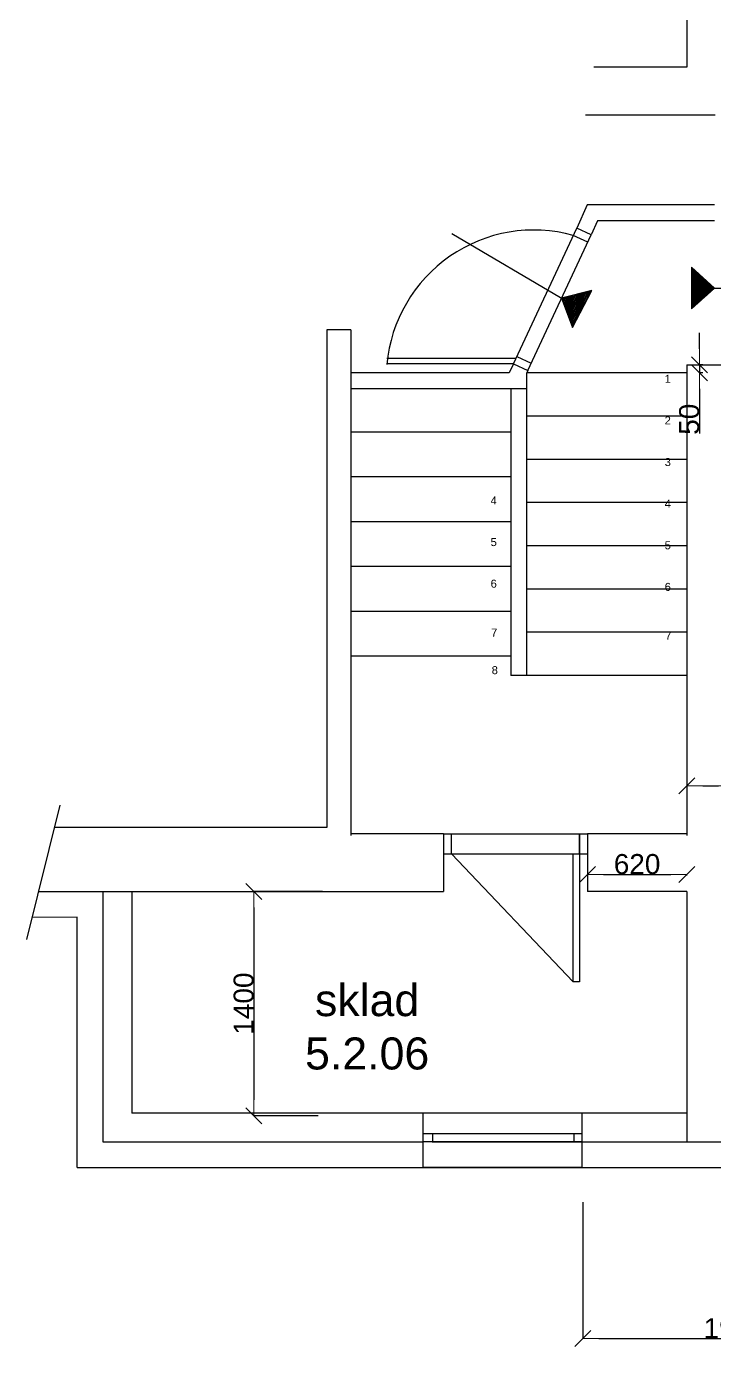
# Model space of a CAD drawing. Header units: millimetres. Extents: x 1480 to 86316, y 1484 to 27567.
# Drawn here: x 77288 to 81591, y 13101 to 21349 of the extents above; entities that cross this region are included whole.
import ezdxf

# ---------------------------------------------------------------- set-up
doc = ezdxf.new("R2010")
doc.units = ezdxf.units.MM
doc.layers.add('sládek zona', color=7, linetype='Continuous')
doc.styles.add('GENERATED_STYLE_1', font='arial.ttf')
doc.styles.add('GENERATED_STYLE_2', font='arialbd.ttf')
doc.dimstyles.new('GENERATED_STYLE__1', dxfattribs={"dimtxt": 125, "dimasz": 100, "dimexe": 0.18, "dimexo": 100, "dimgap": 0.1, "dimtad": 1, "dimdec": 0, "dimzin": 0, "dimdsep": 46, "dimtxsty": 'GENERATED_STYLE_1', "dimblk": 'ARROWHEAD_6', "dimcen": 0.09, "dimclrd": 4, "dimclre": 4, "dimclrt": 4, "dimazin": 0, "dimtfac": 1, "dimtdec": 0, "dimtmove": 0, "dimatfit": 3, "dimldrblk": 'OBLIQUE', "dimfxl": 0, "dimtfillclr": 4, "dimtolj": 1, "dimtzin": 0, "dimarcsym": 0})

# ---------------------------------------------------------------- blocks, each defined once
blk = doc.blocks.new('ARROWHEAD_6')
at = {"color": 0, "linetype": 'Continuous', "lineweight": 0}
for p, q in [((0, 0), (-1, 0)), ((-0.5, -0.5), (0.5, 0.5))]:
    blk.add_line(p, q, dxfattribs=at)
blk = doc.blocks.new('*D203')
at = {"color": 4, "lineweight": -2, "transparency": 16777216}
for p, q in [((80766.4, 14003.9), (80766.4, 13150.6)), ((82666.5, 13912.5), (82666.5, 13150.6)), ((80866.4, 13150.8), (82566.5, 13150.8))]:
    blk.add_line(p, q, dxfattribs=at)
at = {"layer": 'Defpoints', "color": 0, "transparency": 16777216}
for p in [(80766.4, 14103.9), (82666.5, 14012.5), (82666.5, 13150.8)]:
    blk.add_point(p, dxfattribs=at)
at = {"color": 4, "lineweight": -2, "transparency": 16777216, "xscale": 100, "yscale": 100, "zscale": 100, "rotation": 180}
blk.add_blockref('ARROWHEAD_6', (80766.4, 13150.8), dxfattribs=at)
at = {"color": 4, "lineweight": -2, "transparency": 16777216, "xscale": 100, "yscale": 100, "zscale": 100}
blk.add_blockref('ARROWHEAD_6', (82666.5, 13150.8), dxfattribs=at)
at = {"color": 4, "transparency": 16777216, "insert": (81716.4, 13214.7), "char_height": 125, "attachment_point": 5, "style": 'GENERATED_STYLE_1'}
blk.add_mtext('\\A1;1900', dxfattribs=at)
blk = doc.blocks.new('_Oblique')
at = {"color": 0, "linetype": 'ByBlock', "lineweight": -2}
blk.add_line((-0.5, -0.5), (0.5, 0.5), dxfattribs=at)
blk = doc.blocks.new('*D206')
at = {"color": 4, "lineweight": -2, "transparency": 16777216}
for p, q in [((81416.4, 16691), (81416.4, 16604.4)), ((81716.4, 16691), (81716.4, 16604.4)), ((81516.4, 16604.2), (81616.4, 16604.2))]:
    blk.add_line(p, q, dxfattribs=at)
at = {"layer": 'Defpoints', "color": 0, "transparency": 16777216}
for p in [(81416.4, 16591), (81716.4, 16604.2), (81716.4, 16591)]:
    blk.add_point(p, dxfattribs=at)
at = {"color": 4, "lineweight": -2, "transparency": 16777216, "xscale": 100, "yscale": 100, "zscale": 100, "rotation": 180}
blk.add_blockref('ARROWHEAD_6', (81416.4, 16604.2), dxfattribs=at)
at = {"color": 4, "lineweight": -2, "transparency": 16777216, "xscale": 100, "yscale": 100, "zscale": 100}
blk.add_blockref('ARROWHEAD_6', (81716.4, 16604.2), dxfattribs=at)
at = {"color": 4, "transparency": 16777216, "insert": (82001.8, 16425.4), "char_height": 125, "attachment_point": 5, "style": 'GENERATED_STYLE_1'}
blk.add_mtext('\\A1;300', dxfattribs=at)
blk = doc.blocks.new('*D239')
at = {"color": 4, "lineweight": -2, "transparency": 16777216}
for p, q in [((81496.5, 19333.9), (81496.5, 19433.9)), ((81496.5, 19233.9), (81496.5, 19183.9)), ((81516.4, 19233.9), (81496.7, 19233.9)), ((81516.4, 19183.9), (81496.7, 19183.9)), ((81496.5, 19083.9), (81496.5, 18805.1))]:
    blk.add_line(p, q, dxfattribs=at)
at = {"layer": 'Defpoints', "color": 0, "transparency": 16777216}
for p in [(81416.4, 19233.9), (81496.5, 19233.9), (81416.4, 19183.9)]:
    blk.add_point(p, dxfattribs=at)
at = {"color": 4, "lineweight": -2, "transparency": 16777216, "xscale": 100, "yscale": 100, "zscale": 100}
for p, rotation in [((81496.5, 19233.9), 270), ((81496.5, 19183.9), 90)]:
    blk.add_blockref('ARROWHEAD_6', p, dxfattribs=dict(at, rotation=rotation))
at = {"color": 4, "transparency": 16777216, "insert": (81432.6, 18894.5), "char_height": 125, "attachment_point": 5, "rotation": 90, "style": 'GENERATED_STYLE_1'}
blk.add_mtext('\\A1;50', dxfattribs=at)
blk = doc.blocks.new('*D220')
at = {"color": 4, "lineweight": -2, "transparency": 16777216}
for p, q in [((79139.3, 15943.9), (78710.9, 15943.9)), ((78711.1, 15843.9), (78711.1, 14643.5)), ((79111.9, 14543.5), (78710.9, 14543.5))]:
    blk.add_line(p, q, dxfattribs=at)
at = {"layer": 'Defpoints', "color": 0, "transparency": 16777216}
for p in [(79239.3, 15943.9), (78711.1, 14543.5), (79211.9, 14543.5)]:
    blk.add_point(p, dxfattribs=at)
at = {"color": 4, "lineweight": -2, "transparency": 16777216, "xscale": 100, "yscale": 100, "zscale": 100}
for p, rotation in [((78711.1, 15943.9), 90), ((78711.1, 14543.5), 270)]:
    blk.add_blockref('ARROWHEAD_6', p, dxfattribs=dict(at, rotation=rotation))
at = {"color": 4, "transparency": 16777216, "insert": (78647.1, 15243.7), "char_height": 125, "attachment_point": 5, "rotation": 90, "style": 'GENERATED_STYLE_1'}
blk.add_mtext('\\A1;1400', dxfattribs=at)
blk = doc.blocks.new('*D221')
at = {"color": 4, "lineweight": -2, "transparency": 16777216}
for p, q in [((80796.4, 16043.9), (80796.4, 16051)), ((80896.4, 16050.8), (81316.4, 16050.8)), ((81416.4, 16043.9), (81416.4, 16051))]:
    blk.add_line(p, q, dxfattribs=at)
at = {"layer": 'Defpoints', "color": 0, "transparency": 16777216}
for p in [(81416.4, 16050.8), (80796.4, 15943.9), (81416.4, 15943.9)]:
    blk.add_point(p, dxfattribs=at)
at = {"color": 4, "lineweight": -2, "transparency": 16777216, "xscale": 100, "yscale": 100, "zscale": 100, "rotation": 180}
blk.add_blockref('ARROWHEAD_6', (80796.4, 16050.8), dxfattribs=at)
at = {"color": 4, "lineweight": -2, "transparency": 16777216, "xscale": 100, "yscale": 100, "zscale": 100}
blk.add_blockref('ARROWHEAD_6', (81416.4, 16050.8), dxfattribs=at)
at = {"color": 4, "transparency": 16777216, "insert": (81106.4, 16114.7), "char_height": 125, "attachment_point": 5, "style": 'GENERATED_STYLE_1'}
blk.add_mtext('\\A1;620', dxfattribs=at)

msp = doc.modelspace()

# ---------------------------------------------------------------- hatches: boundary and pattern name
h = msp.add_hatch()
h.set_pattern_fill('ANGLE', color=4)
h.set_pattern_definition([(0, (-138229.965, 3616.9826), (0, 6.985), [5.08, -1.905]), (90, (-138229.965, 3616.9826), (-6.985, 4e-16), [5.08, -1.905])])
h.paths.add_polyline_path([(81446.4, 19584.1), (81591, 19713.9), (81446.4, 19844.1)])
h = msp.add_hatch()
h.set_pattern_fill('ANGLE', color=4, angle=152.52434)
h.set_pattern_definition([(152.5243356, (283087.7874, -67487.391), (-3.2226822, -6.19714002), [5.08, -1.905]), (242.5243356, (283087.7874, -67487.391), (6.19714002, -3.2226822), [5.08, -1.905])])
h.paths.add_polyline_path([(80822.7, 19699), (80634.5, 19650.5), (80702.7, 19468.3)])

# ---------------------------------------------------------------- linework, layer by layer
at = {"color": 1}
for p, q in [((81416.4, 25543.9), (81416.4, 21093.9)), ((81416.4, 21093.9), (80836.4, 21093.9)), ((81594, 20793.9), (80784, 20793.9)), ((80795.1, 20233.9), (80728.7, 20088.3)), ((80859.4, 20133.9), (80819.7, 20046.8)), ((80819.7, 20046.8), (80728.7, 20088.3)), ((79166.6, 19453.9), (79166.4, 16343.7)), ((79241.1, 19453.9), (79166.6, 19453.9)), ((79316.3, 19453.9), (79216.3, 19453.9)), ((79316.3, 19453.9), (79316.3, 18533.9)), ((81416.4, 19233.9), (81416.4, 16293.9)), ((81416.4, 19233.9), (81716.4, 19233.9)), ((80416.4, 17293.9), (80416.2, 19183.9)), ((81416.4, 19183.9), (80416.2, 19183.9)), ((80316.4, 19083.9), (80316.4, 18533.9)), ((81416.4, 18913.9), (80416.2, 18913.9)), ((80316.4, 18813.9), (79316.4, 18813.9)), ((81416.4, 18643.9), (80416.2, 18643.9)), ((79316.3, 18533.9), (79316.4, 16293.9)), ((80316.4, 18533.9), (79316.4, 18533.9)), ((80316.4, 18533.9), (80316.4, 17293.9)), ((81416.4, 18373.9), (80416.2, 18373.9)), ((80316.4, 18253.9), (79316.4, 18253.9)), ((81416.4, 18103.9), (80416.2, 18103.9)), ((80316.4, 17973.9), (79316.4, 17973.9)), ((81416.4, 17833.9), (80416.2, 17833.9)), ((80316.4, 17693.9), (79316.4, 17693.9)), ((81416.4, 17563.9), (80416.2, 17563.9)), ((80316.4, 17413.9), (79316.4, 17413.9)), ((80416.4, 17293.9), (80316.4, 17293.9)), ((81416.4, 17293.9), (80416.2, 17293.9)), ((77497.8, 16482.5), (77288, 15644)), ((79166.4, 16344.2), (77463.1, 16344)), ((79896.4, 16304.1), (79316.4, 16304.1)), ((79896.4, 16304.1), (79896.4, 15943.9)), ((79896.4, 16293.9), (79896.4, 15943.9)), ((80746.4, 16304.3), (80746.4, 15954.3)), ((81416.4, 16304.1), (80796.4, 16304.1)), ((80796.4, 16304.1), (80796.4, 15943.9)), ((77363, 15943.9), (79896.4, 15943.9)), ((77766.4, 15943.9), (77766.4, 14379.5)), ((77946.4, 15943.9), (77946.4, 14559.5)), ((81416.4, 15943.9), (80796.4, 15943.9)), ((81416.4, 15943.9), (81416.4, 14379.5)), ((77606.4, 15783.9), (77322.3, 15781)), ((77606.4, 14219.5), (77606.4, 15783.9)), ((79768.5, 14559.5), (77946.4, 14559.5)), ((79768.5, 14219.5), (79768.5, 14559.5)), ((81416.4, 14559.5), (80763.4, 14559.5)), ((80763.4, 14219.5), (80763.4, 14559.5)), ((77766.4, 14379.5), (79768.5, 14379.5)), ((79824.1, 14379.5), (81399.2, 14379.5)), ((80763.4, 14379.5), (81416.4, 14379.5)), ((81091.4, 14379.5), (82666.5, 14379.5)), ((77606.4, 14219.5), (79768.5, 14219.5)), ((79496.2, 14219.5), (81399.2, 14219.5)), ((80763.4, 14219.5), (82666.5, 14219.5))]:
    msp.add_line(p, q, dxfattribs=at)
at = {"color": 6}
for p, q in [((81591.3, 20233.9), (80795.1, 20233.9)), ((81591.3, 20133.9), (80859.4, 20133.9)), ((80663.3, 19631.3), (79948.8, 20053.7)), ((80332.7, 19241), (80729.1, 20089.2)), ((80423.7, 19199.5), (80819.7, 20046.8)), ((81591, 19713.9), (81446.4, 19844.1)), ((81446.4, 19844.1), (81446.4, 19584.1)), ((81446.4, 19584.1), (81591, 19713.9)), ((81591, 19713.9), (82259.5, 19713.9)), ((80822.7, 19699), (80634.5, 19650.5)), ((80634.5, 19650.5), (80702.7, 19468.3)), ((80702.7, 19468.3), (80822.7, 19699)), ((80332.7, 19241), (79541.5, 19241)), ((79541.7, 19276.9), (80349.5, 19276.9)), ((80333.2, 19240.8), (80305.8, 19183.9)), ((80332.7, 19241), (80423.7, 19199.5)), ((80353.5, 19286.5), (80444.9, 19244.8)), ((80305.8, 19183.9), (79316.2, 19183.9)), ((80305.8, 19183.9), (79316.3, 19183.9)), ((80416.2, 19083.9), (79316.2, 19083.9)), ((80416.2, 19083.9), (79316.3, 19083.9)), ((79896.4, 16304.3), (80796.4, 16304.3)), ((79946.4, 16179.1), (79946.4, 16304.3)), ((80746.4, 16179.1), (80746.4, 16304.3)), ((79896.4, 16179.1), (80796.4, 16179.1)), ((79946.4, 16179.1), (80706.4, 15379.1)), ((80706.4, 15379.1), (80706.4, 16179.1)), ((80746.4, 16179.2), (80746.4, 15379.2)), ((80746.4, 16179.1), (80746.4, 15379.1)), ((80746.4, 16179.1), (80746.4, 15379.1))]:
    msp.add_line(p, q, dxfattribs=at)
at = {"color": 4}
for p, q in [((80799, 20001.3), (80707.6, 20043)), ((79316.3, 19453.9), (79216.3, 19453.9)), ((80746.4, 15379.2), (80706.4, 15379.1)), ((80763.4, 14559.5), (79768.5, 14559.5)), ((80763.4, 14429.5), (79768.5, 14429.5)), ((80763.4, 14379.5), (79768.5, 14379.5)), ((79827.3, 14429.5), (79827.3, 14379.5)), ((80713.4, 14379.5), (80713.4, 14429.5)), ((80763.4, 14219.5), (79768.5, 14219.5))]:
    msp.add_line(p, q, dxfattribs=at)
at = {"color": 1, "true_color": 0xff0000}
msp.add_line((80423.7, 19199.5), (80416.4, 19183.9), dxfattribs=at)
at = {"color": 6}
msp.add_arc((80460.8, 19153.8), 922.8, 74.48816, 174.83286, dxfattribs=at)

# ---------------------------------------------------------------- texts
at = {"color": 1, "char_height": 50, "attachment_point": 4, "style": 'GENERATED_STYLE_1'}
for s, insert in [('{1}', (81278.7, 19147.2)), ('{1}', (81278.7, 19147.2)), ('{2}', (81278.7, 18887.2)), ('{2}', (81278.7, 18887.2)), ('{3}', (81278.7, 18626.8)), ('{3}', (81278.7, 18626.8)), ('{4}', (80190.4, 18387.2)), ('{4}', (80190.4, 18387.2)), ('{4}', (81278.7, 18367.2)), ('{4}', (81278.7, 18367.2)), ('{5}', (80190.4, 18126.8)), ('{5}', (80190.4, 18126.8)), ('{5}', (81278.7, 18106.8)), ('{5}', (81278.7, 18106.8)), ('{6}', (80190.4, 17866.8)), ('{6}', (80190.4, 17866.8)), ('{6}', (81278.7, 17846.8)), ('{6}', (81278.7, 17846.8)), ('7', (80193.8, 17561.9)), ('7', (81282.1, 17541.9)), ('8', (80197.3, 17326.6))]:
    msp.add_mtext(s, dxfattribs=dict(at, insert=insert))
at = {"layer": 'sládek zona', "linetype": 'Continuous', "lineweight": 13, "insert": (78914.4, 15365.6), "char_height": 200, "width": 1008.322, "attachment_point": 1, "style": 'GENERATED_STYLE_2'}
msp.add_mtext('\\pxqc;{\\fArial|b0|i0|c238|p38;sklad\\fArial|b0|i0|c0|p38;\\P\\fArial|b0|i0|c238|p38;5.2.06}', dxfattribs=at)

# ---------------------------------------------------------------- dimensions: what is measured, and where the dimension line sits
at = {"color": 1}
dim = msp.add_linear_dim(base=(81496.5, 19233.9), p1=(81416.4, 19183.9), p2=(81416.4, 19233.9), angle=90, dimstyle='GENERATED_STYLE__1', dxfattribs=at)
dim.commit()
dim.dimension.update_dxf_attribs({"geometry": '*D239', "text_midpoint": (81496.5, 18894.5), "dimtype": 160})
dim = msp.add_linear_dim(base=(81716.4, 16604.2), p1=(81416.4, 16591), p2=(81716.4, 16591), dimstyle='GENERATED_STYLE__1', override={"dimtmove": 2}, dxfattribs=at)
dim.commit()
dim.dimension.update_dxf_attribs({"geometry": '*D206', "text_midpoint": (82001.8, 16425.4), "dimtype": 160})
dim = msp.add_linear_dim(base=(81416.4, 16050.8), p1=(80796.4, 15943.9), p2=(81416.4, 15943.9), dimstyle='GENERATED_STYLE__1', dxfattribs=at)
dim.commit()
dim.dimension.update_dxf_attribs({"geometry": '*D221', "text_midpoint": (81106.4, 16114.7)})
at = {"color": 6}
dim = msp.add_linear_dim(base=(78711.1, 14543.5), p1=(79239.3, 15943.9), p2=(79211.9, 14543.5), angle=90, dimstyle='GENERATED_STYLE__1', dxfattribs=at)
dim.commit()
dim.dimension.update_dxf_attribs({"geometry": '*D220', "text_midpoint": (78647.1, 15243.7)})
at = {"color": 1}
dim = msp.add_linear_dim(base=(82666.5, 13150.8), p1=(80766.4, 14103.9), p2=(82666.5, 14012.5), dimstyle='GENERATED_STYLE__1', override={"dimtmove": 1}, dxfattribs=at)
dim.commit()
dim.dimension.update_dxf_attribs({"geometry": '*D203', "text_midpoint": (81716.4, 13214.7)})

doc.saveas('drawing.dxf')
